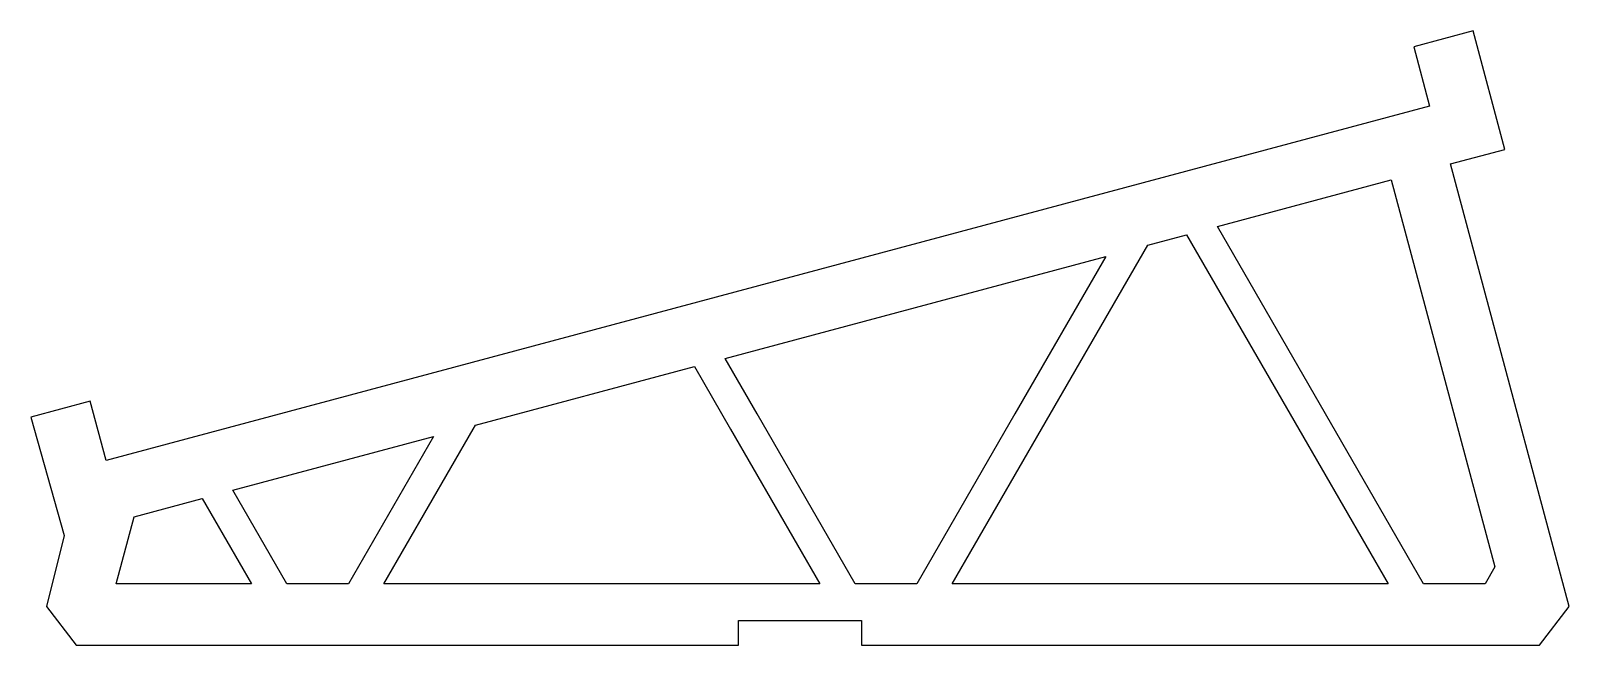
# Model space of a CAD drawing. Extents: x 0 to 250, y 0 to 100.
import ezdxf

# ---------------------------------------------------------------- set-up
doc = ezdxf.new("R2010")
doc.units = 0
doc.layers.get('0').update_dxf_attribs({"linetype": 'CONTINUOUS'})

msp = doc.modelspace()

# ---------------------------------------------------------------- linework, layer by layer
at = {"color": 7}
for points in [[(234.719591, 100.00147), (225.060095, 97.413514), (227.648603, 87.754018), (12.247452, 30.037368), (9.658945, 39.696866), (0, 37.108358), (5.418446, 17.855511), (2.546063, 6.294322), (7.37526, -0.000006), (115.187456, -0.000006), (115.187456, 4.000163), (135.187752, 4.000163), (135.187752, -0.000006), (245.54546, -0.000006), (250.375208, 6.294322), (231.075507, 78.319968), (239.896055, 80.683028), (234.719591, 100.00147), (234.719591, 100.00147)], [(221.416564, 75.732012), (238.285954, 12.772756), (236.685777, 10.000143), (226.683423, 10.000143), (210.725743, 37.639729), (193.112209, 68.147841), (221.416564, 75.732012), (221.416564, 75.732012)], [(188.111584, 66.807838), (206.395396, 35.139418), (220.909444, 10.000143), (149.96418, 10.000143), (164.478231, 35.139418), (181.783081, 65.112298), (188.111584, 66.807838), (188.111584, 66.807838)], [(174.95187, 63.281712), (160.147881, 37.639729), (144.190201, 10.000143), (134.188398, 10.000143), (118.230165, 37.639729), (113.008503, 46.68407), (174.95187, 63.281712), (174.95187, 63.281712)], [(108.007878, 45.344065), (113.899817, 35.139418), (128.414419, 10.000143), (57.46805, 10.000143), (71.982652, 35.139418), (72.359131, 35.792056), (108.007878, 45.344065), (108.007878, 45.344065)], [(65.529023, 33.96147), (51.694622, 10.000143), (41.692271, 10.000143), (32.905347, 25.220297), (65.529023, 33.96147), (65.529023, 33.96147)], [(27.904722, 23.880295), (35.91829, 10.000143), (13.891727, 10.000143), (16.814822, 20.908692), (27.904722, 23.880295), (27.904722, 23.880295)]]:
    msp.add_lwpolyline(points, dxfattribs=at)

doc.saveas('drawing.dxf')
